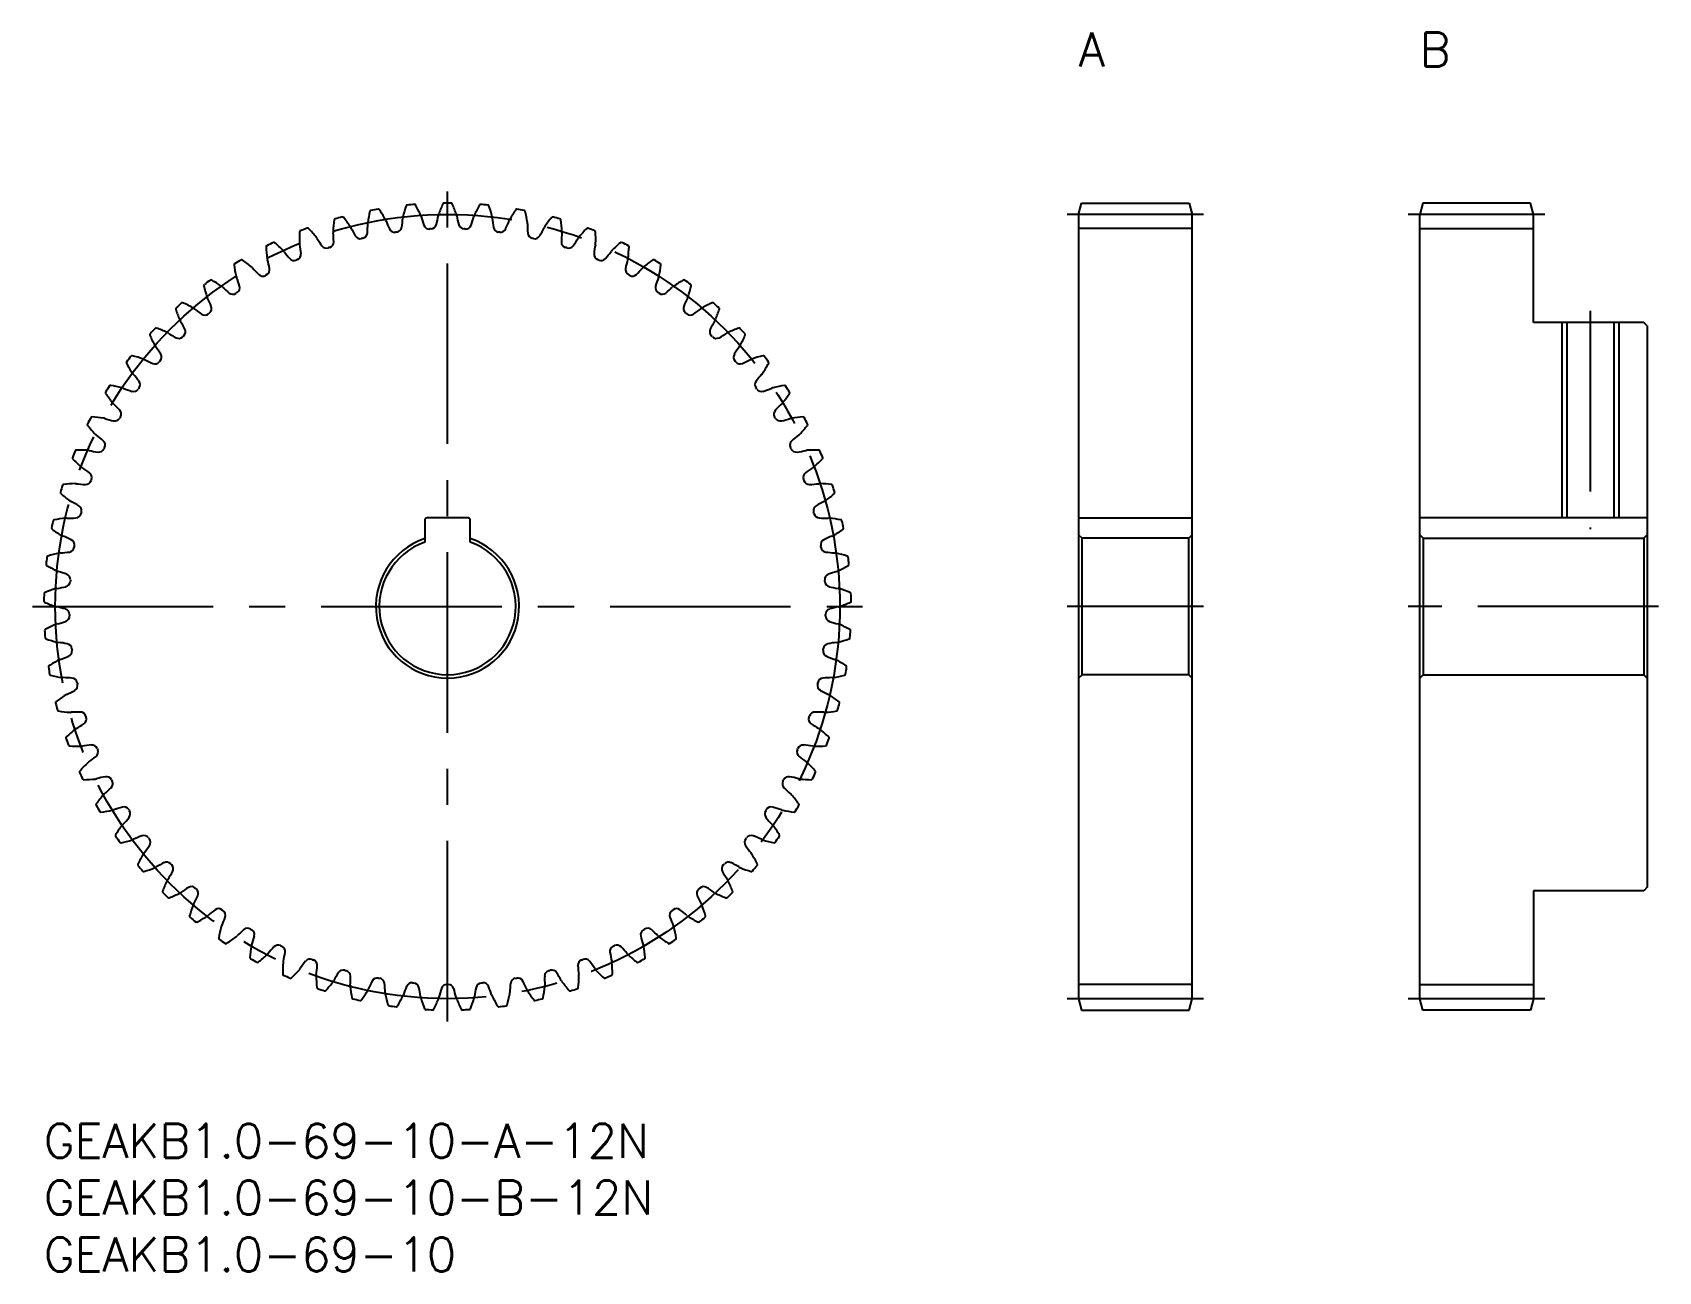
# Model space of a CAD drawing. Extents: x -1 to 142, y -13 to 96.
import ezdxf

# ---------------------------------------------------------------- set-up
doc = ezdxf.new("R2010")
doc.units = 0
doc.header["$LTSCALE"] = 0.5
doc.linetypes.add('CENTER', pattern=[50.8, 31.75, -6.35, 6.35, -6.35])
for name, color, linetype in [('MSM_CENTER', 1, 'CENTER'), ('MSM_CONTINUOUS', 7, 'CONTINUOUS'), ('MSM_NARROW', 5, 'CONTINUOUS'), ('MSM_PART_NUMBER', 7, 'CONTINUOUS')]:
    doc.layers.add(name, color=color, linetype=linetype)
doc.styles.get("Standard").update_dxf_attribs({"font": 'txt.shx', "height": 1, "bigfont": 'bigfont.shx'})

# ---------------------------------------------------------------- blocks, each defined once
blk = doc.blocks.new('*U2')
at = {"layer": 'MSM_PART_NUMBER'}
blk.add_text('GEAKB1.0-69-10-A-12N', height=3, dxfattribs=at).set_placement((0, -3))
blk = doc.blocks.new('*U3')
at = {"layer": 'MSM_PART_NUMBER'}
blk.add_text('GEAKB1.0-69-10-B-12N', height=3, dxfattribs=at).set_placement((0, -8))
blk = doc.blocks.new('*U4')
at = {"layer": 'MSM_PART_NUMBER'}
blk.add_text('GEAKB1.0-69-10', height=3, dxfattribs=at).set_placement((0, -13))
blk = doc.blocks.new('*U5')
at = {"layer": 'MSM_PART_NUMBER'}
blk.add_text('A', height=3, dxfattribs=at).set_placement((91, 93))
blk = doc.blocks.new('*U6')
at = {"layer": 'MSM_PART_NUMBER'}
blk.add_text('B', height=3, dxfattribs=at).set_placement((121, 93))

msp = doc.modelspace()

# ---------------------------------------------------------------- linework, layer by layer
at = {"layer": 'MSM_CENTER'}
for p, q in [((35.5, 9), (35.5, 82)), ((102, 80), (90, 80)), ((132, 80), (120, 80)), ((136, 71.5), (136, 52.3)), ((-1, 45.5), (72, 45.5)), ((102, 45.5), (90, 45.5)), ((142, 45.5), (120, 45.5)), ((102, 11), (90, 11)), ((132, 11), (120, 11))]:
    msp.add_line(p, q, dxfattribs=at)
msp.add_circle((35.5, 45.5), 34.5, dxfattribs=at)
at = {"layer": 'MSM_CONTINUOUS'}
for p, q in [((91, 80), (91.27, 81)), ((91.27, 81), (100.73, 81)), ((100.73, 81), (101, 80)), ((121.27, 81), (121, 80)), ((130.73, 81), (121.27, 81)), ((131, 80), (130.73, 81)), ((91, 80), (91, 11)), ((101, 78.75), (91, 78.75)), ((101, 11), (101, 80)), ((121, 11), (121, 80)), ((121, 78.75), (131, 78.75)), ((131, 70.5), (131, 80)), ((140.7, 70.5), (131, 70.5)), ((133.93, 70.5), (133.93, 53.3)), ((138.07, 70.5), (138.07, 53.3)), ((141, 70.2), (140.7, 70.5)), ((141, 70.2), (141, 20.8)), ((33.5, 53.1), (33.5, 51.16)), ((37.3, 53.3), (33.7, 53.3)), ((37.5, 51.16), (37.5, 53.1)), ((91, 53.3), (101, 53.3)), ((141, 53.3), (121, 53.3)), ((91, 51.8), (91.3, 51.5)), ((91.3, 39.5), (91.3, 51.5)), ((100.7, 51.5), (91.3, 51.5)), ((100.7, 51.5), (101, 51.8)), ((100.7, 39.5), (100.7, 51.5)), ((121.3, 51.5), (121, 51.8)), ((121.3, 51.5), (121.3, 39.5)), ((121.3, 51.5), (140.7, 51.5)), ((141, 51.8), (140.7, 51.5)), ((140.7, 51.5), (140.7, 39.5)), ((91, 39.2), (91.3, 39.5)), ((100.7, 39.5), (91.3, 39.5)), ((100.7, 39.5), (101, 39.2)), ((121.3, 39.5), (121, 39.2)), ((121.3, 39.5), (140.7, 39.5)), ((141, 39.2), (140.7, 39.5)), ((131, 20.5), (131, 11)), ((140.7, 20.5), (131, 20.5)), ((141, 20.8), (140.7, 20.5)), ((101, 12.25), (91, 12.25)), ((121, 12.25), (131, 12.25)), ((91, 11), (91.27, 10)), ((100.73, 10), (101, 11)), ((121.27, 10), (121, 11)), ((131, 11), (130.73, 10)), ((91.27, 10), (100.73, 10)), ((130.73, 10), (121.27, 10))]:
    msp.add_line(p, q, dxfattribs=at)
for centre, radius, start, end in [((39.86, 77.63), 11.5, 166.6719, 171.7391), ((28.77, 80.25), 0.1, 100.9619, 166.6719), ((35.5, 45.5), 35.5, 99.9077, 100.9619), ((29.41, 80.37), 0.1, 34.1977, 99.9077), ((19.98, 73.96), 11.5, 29.1304, 34.1977), ((42.76, 77.1), 11.5, 161.4545, 166.5217), ((31.96, 80.72), 0.1, 95.7445, 161.4545), ((35.5, 45.5), 35.5, 94.6903, 95.7445), ((32.61, 80.78), 0.1, 28.9803, 94.6903), ((22.63, 75.26), 11.5, 23.913, 28.9803), ((45.61, 76.3), 11.5, 156.2371, 161.3043), ((35.17, 80.9), 0.1, 90.5271, 156.2371), ((35.5, 45.5), 35.5, 89.4729, 90.5271), ((35.83, 80.9), 0.1, 23.7629, 89.4729), ((25.39, 76.3), 11.5, 18.6957, 23.7629), ((48.37, 75.26), 11.5, 151.0197, 156.087), ((38.39, 80.78), 0.1, 85.3093, 151.0197), ((35.5, 45.5), 35.5, 84.2555, 85.3097), ((39.04, 80.72), 0.1, 18.5455, 84.2556), ((28.24, 77.1), 11.5, 13.4783, 18.5455), ((51.02, 73.96), 11.5, 145.8023, 150.8696), ((41.59, 80.37), 0.1, 80.0919, 145.8023), ((35.5, 45.5), 35.5, 79.0381, 80.0923), ((42.23, 80.25), 0.1, 13.3281, 79.0382), ((31.14, 77.63), 11.5, 8.2609, 13.3281), ((35.5, 45.5), 35.5, 110.3425, 111.3966), ((23.19, 78.69), 0.1, 44.6325, 110.3425), ((15.08, 70.68), 11.5, 39.5652, 44.6325), ((36.92, 77.89), 11.5, 171.8893, 176.9565), ((25.64, 79.5), 0.1, 106.1793, 171.8892), ((35.5, 45.5), 35.5, 105.1251, 106.1793), ((26.26, 79.67), 0.1, 39.4152, 105.1251), ((17.46, 72.44), 11.5, 34.3478, 39.4151), ((26.27, 78.46), 0.829, 25.9278, 34.3478), ((36.56, 83.46), 10.62, 205.9351, 210.255), ((17.86, 79.13), 10.62, 355.832, 0.1519), ((29.3, 79.16), 0.829, 171.7391, 180.1591), ((29.3, 79.16), 0.829, 20.7104, 29.1304), ((40.01, 83.21), 10.62, 200.7177, 205.0376), ((30.84, 78.93), 0.5, 205.0376, 277.935), ((30.97, 78.94), 0.5, 277.7172, 350.6146), ((20.99, 80.59), 10.62, 350.6146, 354.9345), ((32.39, 79.58), 0.829, 166.5217, 174.9417), ((32.39, 79.58), 0.829, 15.493, 23.913), ((43.42, 82.64), 10.62, 195.5003, 199.8202), ((33.9, 79.21), 0.5, 199.8202, 272.7176), ((35.5, 45.5), 33.25, 92.4998, 92.7176), ((34.03, 79.22), 0.5, 272.4998, 345.3972), ((24.24, 81.77), 10.62, 345.3972, 349.7171), ((35.5, 79.73), 0.829, 161.3043, 169.7243), ((35.5, 79.73), 0.829, 10.2757, 18.6957), ((46.76, 81.77), 10.62, 190.2829, 194.6028), ((36.97, 79.22), 0.5, 194.6028, 267.5002), ((35.5, 45.5), 33.25, 87.2824, 87.5002), ((37.1, 79.21), 0.5, 267.2824, 340.1798), ((27.58, 82.64), 10.62, 340.1798, 344.4997), ((38.61, 79.58), 0.829, 156.087, 164.507), ((38.61, 79.58), 0.829, 5.0583, 13.4782), ((50.01, 80.59), 10.62, 185.0655, 189.3854), ((40.03, 78.94), 0.5, 189.3854, 262.2828), ((40.16, 78.93), 0.5, 262.065, 334.9624), ((30.99, 83.21), 10.62, 334.9624, 339.2823), ((41.7, 79.16), 0.829, 150.8696, 159.2896), ((41.7, 79.16), 0.829, 359.8409, 8.2609), ((53.14, 79.13), 10.62, 179.8481, 184.168), ((34.44, 83.46), 10.62, 329.745, 334.0649), ((44.73, 78.46), 0.829, 145.6522, 154.0722), ((53.54, 72.44), 11.5, 140.5849, 145.6522), ((44.74, 79.67), 0.1, 74.8745, 140.5849), ((35.5, 45.5), 35.5, 73.8207, 74.8749), ((45.36, 79.5), 0.1, 8.1107, 73.8208), ((34.08, 77.89), 11.5, 3.0435, 8.1107), ((55.92, 70.68), 11.5, 135.3675, 140.4348), ((47.81, 78.69), 0.1, 69.6575, 135.3676), ((35.5, 45.5), 35.5, 68.6034, 69.6575), ((19.64, 77.15), 0.1, 116.6144, 182.324), ((35.5, 45.5), 35.5, 115.5599, 116.614), ((20.23, 77.44), 0.1, 49.8499, 115.5599), ((12.88, 68.72), 11.5, 44.7826, 49.8499), ((33.97, 77.88), 11.5, 177.1066, 182.1739), ((23.31, 77.48), 0.829, 182.1739, 190.5939), ((22.59, 78.46), 0.1, 111.397, 177.1066), ((12.06, 75.38), 10.62, 6.2668, 10.5867), ((23.31, 77.48), 0.829, 31.1452, 39.5652), ((33.1, 83.4), 10.62, 211.1525, 215.4724), ((24.86, 77.53), 0.5, 215.4723, 288.3698), ((24.99, 77.57), 0.5, 288.152, 1.0494), ((26.27, 78.46), 0.829, 176.9565, 185.3765), ((14.87, 77.39), 10.62, 1.0494, 5.3693), ((27.82, 78.36), 0.5, 210.255, 283.1524), ((35.5, 45.5), 33.25, 102.9346, 103.1524), ((27.95, 78.39), 0.5, 282.9346, 355.832), ((35.5, 45.5), 33.25, 97.7172, 97.935), ((35.5, 45.5), 33.25, 82.065, 82.2828), ((43.05, 78.39), 0.5, 184.168, 257.0654), ((35.5, 45.5), 33.25, 76.8476, 77.0654), ((43.18, 78.36), 0.5, 256.8476, 329.745), ((56.13, 77.39), 10.62, 174.6307, 178.9506), ((46.01, 77.57), 0.5, 178.9506, 251.848), ((44.73, 78.46), 0.829, 354.6235, 3.0435), ((46.14, 77.53), 0.5, 251.6302, 324.5276), ((37.9, 83.4), 10.62, 324.5276, 328.8475), ((47.69, 77.48), 0.829, 140.4348, 148.8548), ((58.94, 75.38), 10.62, 169.4133, 173.7332), ((48.41, 78.46), 0.1, 2.8934, 68.6034), ((37.03, 77.88), 11.5, 357.8261, 2.8934), ((47.69, 77.48), 0.829, 349.4061, 357.8261), ((58.12, 68.72), 11.5, 130.1501, 135.2174), ((50.77, 77.44), 0.1, 64.4397, 130.1502), ((35.5, 45.5), 35.5, 63.386, 64.4401), ((51.36, 77.15), 0.1, 357.676, 63.386), ((35.5, 45.5), 35.5, 120.7773, 121.8314), ((17.39, 75.91), 0.1, 55.0673, 120.7773), ((10.86, 66.57), 11.5, 50, 55.0673), ((31.03, 77.61), 11.5, 182.324, 187.3913), ((20.45, 76.24), 0.829, 187.3913, 195.8113), ((9.44, 73.12), 10.62, 11.4842, 15.8041), ((20.45, 76.24), 0.829, 36.3626, 44.7826), ((29.67, 83.03), 10.62, 216.3699, 220.6898), ((22, 76.43), 0.5, 220.6897, 293.5872), ((35.5, 45.5), 33.25, 113.3694, 113.5872), ((22.11, 76.48), 0.5, 293.3694, 6.2668), ((35.5, 45.5), 33.25, 108.152, 108.3698), ((35.5, 45.5), 33.25, 71.6302, 71.848), ((48.89, 76.48), 0.5, 173.7333, 246.6306), ((35.5, 45.5), 33.25, 66.4128, 66.6306), ((49, 76.43), 0.5, 246.4128, 319.3102), ((41.33, 83.03), 10.62, 319.3102, 323.6301), ((50.55, 76.24), 0.829, 135.2174, 143.6374), ((61.56, 73.12), 10.62, 164.1959, 168.5158), ((50.55, 76.24), 0.829, 344.1887, 352.6087), ((39.97, 77.61), 11.5, 352.6087, 357.676), ((60.14, 66.57), 11.5, 124.9327, 130), ((53.61, 75.91), 0.1, 59.2223, 124.9327), ((35.5, 45.5), 35.5, 58.1686, 59.2227), ((16.83, 75.58), 0.1, 121.8314, 187.5414), ((28.13, 77.07), 11.5, 187.5414, 192.6087), ((17.72, 74.74), 0.829, 192.6087, 201.0287), ((7.03, 70.64), 10.62, 16.7016, 21.0214), ((17.72, 74.74), 0.829, 41.58, 50), ((26.28, 82.34), 10.62, 221.5872, 225.9071), ((19.24, 75.07), 0.5, 225.9071, 298.8045), ((35.5, 45.5), 33.25, 118.5868, 118.8045), ((19.35, 75.14), 0.5, 298.5868, 11.4842), ((51.65, 75.14), 0.5, 168.5159, 241.4132), ((35.5, 45.5), 33.25, 61.1955, 61.4132), ((51.76, 75.07), 0.5, 241.1955, 314.0928), ((44.72, 82.34), 10.62, 314.0929, 318.4128), ((53.28, 74.74), 0.829, 130, 138.42), ((63.97, 70.64), 10.62, 158.9786, 163.2984), ((53.28, 74.74), 0.829, 338.9713, 347.3913), ((42.87, 77.07), 11.5, 347.3913, 352.4586), ((54.17, 75.58), 0.1, 352.4586, 58.1686), ((14.17, 73.75), 0.1, 127.0492, 192.7588), ((25.29, 76.27), 11.5, 192.7588, 197.8261), ((35.5, 45.5), 35.5, 125.9947, 127.0488), ((14.7, 74.14), 0.1, 60.2847, 125.9946), ((9.04, 64.24), 11.5, 55.2174, 60.2847), ((15.13, 73), 0.829, 46.7974, 55.2174), ((22.97, 81.35), 10.62, 226.8046, 231.1245), ((16.62, 73.47), 0.5, 231.1245, 304.0219), ((35.5, 45.5), 33.25, 123.8041, 124.0219), ((16.72, 73.54), 0.5, 303.8041, 16.7016), ((54.28, 73.54), 0.5, 163.2985, 236.1959), ((35.5, 45.5), 33.25, 55.9781, 56.1959), ((54.38, 73.47), 0.5, 235.9781, 308.8754), ((48.03, 81.35), 10.62, 308.8755, 313.1954), ((55.87, 73), 0.829, 124.7826, 133.2026), ((61.96, 64.24), 11.5, 119.7153, 124.7826), ((56.3, 74.14), 0.1, 54.005, 119.7153), ((35.5, 45.5), 35.5, 52.9512, 54.0053), ((45.71, 76.27), 11.5, 342.1739, 347.2412), ((56.83, 73.75), 0.1, 347.2412, 52.9511), ((11.69, 71.7), 0.1, 132.2666, 197.9762), ((22.53, 75.22), 11.5, 197.9762, 203.0435), ((35.5, 45.5), 35.5, 131.2121, 132.2662), ((12.18, 72.13), 0.1, 65.502, 131.2121), ((7.45, 61.76), 11.5, 60.4348, 65.502), ((12.71, 71.04), 0.829, 52.0148, 60.4348), ((19.76, 80.06), 10.62, 232.022, 236.3419), ((15.13, 73), 0.829, 197.8261, 206.2461), ((4.87, 67.94), 10.62, 21.9189, 26.2388), ((14.25, 71.72), 0.5, 309.0215, 21.9189), ((56.75, 71.72), 0.5, 158.0811, 230.9785), ((66.13, 67.94), 10.62, 153.7612, 158.0811), ((55.87, 73), 0.829, 333.7539, 342.1739), ((51.24, 80.06), 10.62, 303.6581, 307.978), ((58.29, 71.04), 0.829, 119.5652, 127.9852), ((63.55, 61.76), 11.5, 114.498, 119.5652), ((58.82, 72.13), 0.1, 48.7876, 114.4979), ((35.5, 45.5), 35.5, 47.7338, 48.7879), ((48.47, 75.22), 11.5, 336.9565, 342.0238), ((59.31, 71.7), 0.1, 342.0238, 47.7339), ((12.71, 71.04), 0.829, 203.0435, 211.4635), ((2.95, 65.07), 10.62, 27.1363, 31.4562), ((14.15, 71.64), 0.5, 236.3419, 309.2393), ((35.5, 45.5), 33.25, 129.0215, 129.2393), ((35.5, 45.5), 33.25, 50.7607, 50.9785), ((56.85, 71.64), 0.5, 230.7607, 303.6581), ((68.05, 65.07), 10.62, 148.5438, 152.8637), ((58.29, 71.04), 0.829, 328.5365, 336.9565), ((9.41, 69.42), 0.1, 137.484, 203.1936), ((19.89, 73.91), 11.5, 203.1936, 208.2609), ((35.5, 45.5), 35.5, 136.4294, 137.4836), ((9.85, 69.9), 0.1, 70.7194, 136.4295), ((6.09, 59.14), 11.5, 65.6522, 70.7194), ((10.49, 68.86), 0.829, 57.2322, 65.6522), ((16.68, 78.48), 10.62, 237.2394, 241.5593), ((11.86, 69.59), 0.5, 241.5593, 314.4567), ((35.5, 45.5), 33.25, 134.2389, 134.4567), ((11.95, 69.68), 0.5, 314.2389, 27.1364), ((59.05, 69.68), 0.5, 152.8637, 225.7611), ((35.5, 45.5), 33.25, 45.5433, 45.7611), ((59.14, 69.59), 0.5, 225.5433, 298.4407), ((54.32, 78.48), 10.62, 298.4407, 302.7606), ((60.51, 68.86), 0.829, 114.3478, 122.7678), ((64.91, 59.14), 11.5, 109.2806, 114.3478), ((61.15, 69.9), 0.1, 43.5702, 109.2805), ((35.5, 45.5), 35.5, 42.5164, 43.5706), ((51.11, 73.91), 11.5, 331.7391, 336.8064), ((61.59, 69.42), 0.1, 336.8064, 42.5163), ((35.5, 45.5), 35.5, 141.6468, 142.701), ((7.74, 67.47), 0.1, 75.9368, 141.6469), ((4.97, 56.41), 11.5, 70.8696, 75.9368), ((8.47, 66.49), 0.829, 62.4496, 70.8696), ((13.76, 76.64), 10.62, 242.4568, 246.7767), ((10.49, 68.86), 0.829, 208.2609, 216.6809), ((1.31, 62.03), 10.62, 32.3537, 36.6736), ((9.85, 67.44), 0.5, 319.4563, 32.3537), ((61.15, 67.44), 0.5, 147.6463, 220.5437), ((69.69, 62.03), 10.62, 143.3264, 147.6463), ((60.51, 68.86), 0.829, 323.3191, 331.7391), ((57.24, 76.64), 10.62, 293.2233, 297.5432), ((62.53, 66.49), 0.829, 109.1305, 117.5504), ((66.03, 56.41), 11.5, 104.0632, 109.1304), ((63.26, 67.47), 0.1, 38.3528, 104.0631), ((35.5, 45.5), 35.5, 37.299, 38.3532), ((7.34, 66.95), 0.1, 142.7014, 208.411), ((17.37, 72.38), 11.5, 208.411, 213.4783), ((8.47, 66.49), 0.829, 213.4783, 221.8983), ((-0.05, 58.85), 10.62, 37.5711, 41.891), ((9.77, 67.34), 0.5, 246.7767, 319.6741), ((35.5, 45.5), 33.25, 139.4563, 139.6741), ((35.5, 45.5), 33.25, 40.3259, 40.5437), ((61.23, 67.34), 0.5, 220.3259, 293.2233), ((71.05, 58.85), 10.62, 138.109, 142.4289), ((62.53, 66.49), 0.829, 318.1017, 326.5217), ((53.63, 72.38), 11.5, 326.5217, 331.589), ((63.66, 66.95), 0.1, 331.589, 37.2989), ((5.51, 64.3), 0.1, 147.9188, 213.6284), ((35.5, 45.5), 35.5, 146.8642, 147.9184), ((5.86, 64.85), 0.1, 81.1542, 146.8642), ((4.1, 53.59), 11.5, 76.087, 81.1542), ((6.67, 63.94), 0.829, 67.667, 76.087), ((11.02, 74.53), 10.62, 247.6742, 251.9941), ((7.89, 64.91), 0.5, 251.9941, 324.8915), ((35.5, 45.5), 33.25, 144.6737, 144.8915), ((7.96, 65.02), 0.5, 324.6737, 37.5711), ((63.04, 65.02), 0.5, 142.4289, 215.3263), ((35.5, 45.5), 33.25, 35.1085, 35.3263), ((63.11, 64.91), 0.5, 215.1085, 288.0059), ((59.98, 74.53), 10.62, 288.0059, 292.3258), ((64.33, 63.94), 0.829, 103.9131, 112.333), ((66.9, 53.59), 11.5, 98.8458, 103.913), ((65.14, 64.85), 0.1, 33.1354, 98.8457), ((35.5, 45.5), 35.5, 32.0816, 33.1358), ((65.49, 64.3), 0.1, 326.3716, 32.0816), ((15, 70.62), 11.5, 213.6284, 218.6957), ((6.67, 63.94), 0.829, 218.6957, 227.1157), ((-1.12, 55.56), 10.62, 42.7885, 47.1084), ((72.12, 55.56), 10.62, 132.8916, 137.2115), ((64.33, 63.94), 0.829, 312.8843, 321.3043), ((56, 70.62), 11.5, 321.3043, 326.3716), ((3.92, 61.5), 0.1, 153.1358, 218.8458), ((35.5, 45.5), 35.5, 152.0816, 153.1358), ((4.22, 62.07), 0.1, 86.3716, 152.0816), ((3.5, 50.7), 11.5, 81.3043, 86.3716), ((5.11, 61.25), 0.829, 72.8843, 81.3043), ((8.48, 72.18), 10.62, 252.8916, 257.2115), ((6.24, 62.32), 0.5, 257.2115, 330.1089), ((6.3, 62.43), 0.5, 329.8911, 42.7885), ((35.5, 45.5), 33.25, 149.8911, 150.1089), ((64.7, 62.43), 0.5, 137.2115, 210.1089), ((35.5, 45.5), 33.25, 29.8911, 30.1089), ((64.76, 62.32), 0.5, 209.8911, 282.7885), ((62.52, 72.18), 10.62, 282.7885, 287.1084), ((65.89, 61.25), 0.829, 98.6957, 107.1157), ((67.5, 50.7), 11.5, 93.6284, 98.6957), ((66.78, 62.07), 0.1, 27.9184, 93.6284), ((35.5, 45.5), 35.5, 26.8642, 27.9184), ((67.08, 61.5), 0.1, 321.1542, 26.8642), ((12.8, 68.65), 11.5, 218.8458, 223.913), ((5.11, 61.25), 0.829, 223.9131, 232.333), ((-1.88, 52.19), 10.62, 48.0059, 52.3258), ((4.89, 59.71), 0.5, 335.1085, 48.0059), ((66.11, 59.71), 0.5, 131.9941, 204.8915), ((72.88, 52.19), 10.62, 127.6742, 131.9941), ((65.89, 61.25), 0.829, 307.667, 316.0869), ((58.2, 68.65), 11.5, 316.087, 321.1542), ((35.5, 45.5), 35.5, 157.299, 158.3532), ((2.84, 59.16), 0.1, 91.589, 157.299), ((3.16, 47.77), 11.5, 86.5217, 91.589), ((3.81, 58.42), 0.829, 78.1017, 86.5217), ((6.16, 69.62), 10.62, 258.109, 262.4289), ((4.83, 59.59), 0.5, 262.4289, 335.3263), ((35.5, 45.5), 33.25, 155.1085, 155.3263), ((35.5, 45.5), 33.25, 24.6737, 24.8915), ((66.17, 59.59), 0.5, 204.6737, 277.5711), ((64.84, 69.62), 10.62, 277.5711, 281.891), ((67.19, 58.42), 0.829, 93.4783, 101.8983), ((67.84, 47.77), 11.5, 88.411, 93.4783), ((68.16, 59.16), 0.1, 22.7006, 88.411), ((35.5, 45.5), 35.5, 21.6468, 22.701), ((2.6, 58.56), 0.1, 158.3536, 224.0632), ((10.79, 66.49), 11.5, 224.0632, 229.1304), ((3.81, 58.42), 0.829, 229.1304, 237.5504), ((-2.34, 48.76), 10.62, 53.2233, 57.5432), ((3.72, 56.86), 0.5, 340.3259, 53.2233), ((67.28, 56.86), 0.5, 126.7767, 199.6741), ((73.34, 48.76), 10.62, 122.4568, 126.7767), ((67.19, 58.42), 0.829, 302.4496, 310.8696), ((60.21, 66.49), 11.5, 310.8696, 315.9368), ((68.4, 58.56), 0.1, 315.9368, 21.6468), ((35.5, 45.5), 35.5, 162.5164, 163.5706), ((1.74, 56.14), 0.1, 96.8064, 162.5164), ((3.09, 44.82), 11.5, 91.7391, 96.8064), ((2.76, 55.48), 0.829, 83.3191, 91.7391), ((4.09, 66.85), 10.62, 263.3264, 267.6463), ((3.68, 56.74), 0.5, 267.6463, 340.5437), ((35.5, 45.5), 33.25, 160.3259, 160.5437), ((35.5, 45.5), 33.25, 19.4563, 19.6741), ((67.32, 56.74), 0.5, 199.4563, 272.3537), ((66.91, 66.85), 10.62, 272.3537, 276.6736), ((68.24, 55.48), 0.829, 88.2609, 96.6809), ((67.91, 44.82), 11.5, 83.1936, 88.2609), ((69.26, 56.14), 0.1, 17.4832, 83.1936), ((35.5, 45.5), 35.5, 16.4294, 17.4836), ((1.55, 55.51), 0.1, 163.5706, 229.2806), ((8.98, 64.15), 11.5, 229.2806, 234.3478), ((2.76, 55.48), 0.829, 234.3478, 242.7678), ((-2.48, 45.31), 10.62, 58.4407, 62.7606), ((2.82, 53.93), 0.5, 345.5433, 58.4407), ((68.18, 53.93), 0.5, 121.5593, 194.4567), ((73.48, 45.31), 10.62, 117.2394, 121.5593), ((68.24, 55.48), 0.829, 297.2322, 305.6522), ((62.02, 64.15), 11.5, 305.6522, 310.7194), ((69.45, 55.51), 0.1, 310.7194, 16.4295), ((35.5, 45.5), 35.5, 167.7338, 168.7879), ((0.91, 53.02), 0.1, 102.0238, 167.7338), ((3.28, 41.87), 11.5, 96.9565, 102.0238), ((1.99, 52.46), 0.829, 88.5365, 96.9565), ((2.28, 63.9), 10.62, 268.5438, 272.8637), ((2.79, 53.8), 0.5, 272.8636, 345.7611), ((35.5, 45.5), 33.25, 165.5433, 165.7611), ((33.7, 53.1), 0.2, 90, 180), ((37.3, 53.1), 0.2, 0, 90), ((35.5, 45.5), 33.25, 14.2389, 14.4567), ((68.21, 53.8), 0.5, 194.2389, 267.1363), ((68.72, 63.9), 10.62, 267.1363, 271.4562), ((69.01, 52.46), 0.829, 83.0435, 91.4635), ((67.72, 41.87), 11.5, 77.9762, 83.0435), ((70.09, 53.02), 0.1, 12.2658, 77.9762), ((35.5, 45.5), 35.5, 11.2121, 12.2662), ((0.78, 52.38), 0.1, 168.7879, 234.498), ((7.4, 61.66), 11.5, 234.498, 239.5652), ((1.99, 52.46), 0.829, 239.5652, 247.9852), ((-2.3, 41.85), 10.62, 63.6581, 67.978), ((73.3, 41.85), 10.62, 112.022, 116.3419), ((69.01, 52.46), 0.829, 292.0148, 300.4348), ((63.6, 61.66), 11.5, 300.4348, 305.502), ((70.22, 52.38), 0.1, 305.502, 11.212), ((3.75, 38.96), 11.5, 102.1739, 107.2412), ((1.5, 49.39), 0.829, 93.7539, 102.1739), ((0.75, 60.81), 10.62, 273.7612, 278.0811), ((2.17, 50.79), 0.5, 278.081, 350.9785), ((2.19, 50.92), 0.5, 350.7607, 63.6581), ((35.5, 45.5), 33.25, 170.7607, 170.9785), ((35.5, 45.5), 6.3, 108.5094, 71.4906), ((35.5, 45.5), 6, 109.4712, 70.5288), ((68.81, 50.92), 0.5, 116.3419, 189.2393), ((35.5, 45.5), 33.25, 9.0215, 9.2393), ((68.83, 50.79), 0.5, 189.0215, 261.9189), ((70.25, 60.81), 10.62, 261.9189, 266.2388), ((69.5, 49.39), 0.829, 77.8261, 86.2461), ((67.25, 38.96), 11.5, 72.7588, 77.8261), ((35.5, 45.5), 35.5, 172.9512, 174.0053), ((0.29, 49.2), 0.1, 174.0053, 239.7153), ((6.04, 59.04), 11.5, 239.7153, 244.7826), ((0.37, 49.84), 0.1, 107.2412, 172.9512), ((1.5, 49.39), 0.829, 244.7826, 253.2026), ((69.5, 49.39), 0.829, 286.7974, 295.2174), ((64.96, 59.04), 11.5, 295.2174, 300.2847), ((70.63, 49.84), 0.1, 7.0488, 72.7588), ((35.5, 45.5), 35.5, 5.9947, 7.0488), ((70.71, 49.2), 0.1, 300.2847, 5.9947), ((-0.5, 57.58), 10.62, 278.9786, 283.2984), ((-1.81, 38.43), 10.62, 68.8755, 73.1954), ((1.82, 47.74), 0.5, 283.2984, 356.1959), ((1.83, 47.87), 0.5, 355.9781, 68.8754), ((35.5, 45.5), 33.25, 175.9781, 176.1959), ((69.17, 47.87), 0.5, 111.1245, 184.0219), ((35.5, 45.5), 33.25, 3.8041, 4.0219), ((69.18, 47.74), 0.5, 183.8041, 256.7015), ((72.81, 38.43), 10.62, 106.8046, 111.1245), ((71.5, 57.58), 10.62, 256.7016, 261.0214), ((35.5, 45.5), 35.5, 178.1686, 179.2227), ((0.1, 45.98), 0.1, 179.2227, 244.9327), ((0.12, 46.63), 0.1, 112.4586, 178.1685), ((4.93, 56.31), 11.5, 244.9327, 250), ((4.47, 36.1), 11.5, 107.3913, 112.4586), ((1.28, 46.28), 0.829, 98.9713, 107.3913), ((69.72, 46.28), 0.829, 72.6087, 81.0287), ((66.53, 36.1), 11.5, 67.5414, 72.6087), ((66.07, 56.31), 11.5, 290, 295.0673), ((70.88, 46.63), 0.1, 1.831, 67.5414), ((70.9, 45.98), 0.1, 295.0673, 0.7773), ((35.5, 45.5), 35.5, 0.7773, 1.8314), ((1.28, 46.28), 0.829, 250, 258.42), ((-1.02, 35.07), 10.62, 74.0929, 78.4128), ((1.76, 44.8), 0.5, 1.1955, 74.0929), ((1.76, 44.67), 0.5, 288.5158, 1.4132), ((35.5, 45.5), 33.25, 181.1955, 181.4132), ((69.24, 44.8), 0.5, 105.9071, 178.8045), ((35.5, 45.5), 33.25, 358.5868, 358.8045), ((69.24, 44.67), 0.5, 178.5868, 251.4841), ((72.02, 35.07), 10.62, 101.5872, 105.9071), ((69.72, 46.28), 0.829, 281.58, 290), ((0.16, 43.41), 0.1, 117.676, 183.3859), ((35.5, 45.5), 35.5, 183.386, 184.4401), ((5.46, 33.31), 11.5, 112.6087, 117.676), ((1.35, 43.16), 0.829, 104.1887, 112.6087), ((-1.45, 54.26), 10.62, 284.1959, 288.5158), ((72.45, 54.26), 10.62, 251.4842, 255.8041), ((69.65, 43.16), 0.829, 67.3913, 75.8113), ((65.54, 33.31), 11.5, 62.324, 67.3913), ((70.84, 43.41), 0.1, 356.6136, 62.324), ((35.5, 45.5), 35.5, 355.5599, 356.614), ((0.21, 42.76), 0.1, 184.4405, 250.1501), ((4.08, 53.48), 11.5, 250.1501, 255.2174), ((1.35, 43.16), 0.829, 255.2174, 263.6374), ((0.08, 31.79), 10.62, 79.3102, 83.6301), ((1.96, 41.73), 0.5, 6.4128, 79.3102), ((1.98, 41.6), 0.5, 293.7332, 6.6306), ((35.5, 45.5), 33.25, 186.4128, 186.6306), ((69.02, 41.6), 0.5, 173.3694, 246.2668), ((35.5, 45.5), 33.25, 353.3694, 353.5872), ((69.04, 41.73), 0.5, 100.6898, 173.5872), ((70.92, 31.79), 10.62, 96.3699, 100.6898), ((69.65, 43.16), 0.829, 276.3626, 284.7826), ((66.92, 53.48), 11.5, 284.7826, 289.8499), ((70.79, 42.76), 0.1, 289.8499, 355.5599), ((0.5, 40.2), 0.1, 122.8934, 188.6033), ((35.5, 45.5), 35.5, 188.6034, 189.6575), ((6.69, 30.63), 11.5, 117.8261, 122.8934), ((1.71, 40.07), 0.829, 109.4061, 117.8261), ((-2.1, 50.86), 10.62, 289.4133, 293.7332), ((73.1, 50.86), 10.62, 246.2668, 250.5867), ((69.29, 40.07), 0.829, 62.1739, 70.5939), ((64.31, 30.63), 11.5, 57.1066, 62.1739), ((35.5, 45.5), 35.5, 350.3425, 351.3966), ((70.5, 40.2), 0.1, 351.3963, 57.1066), ((0.6, 39.56), 0.1, 189.6579, 255.3675), ((3.48, 50.59), 11.5, 255.3675, 260.4348), ((1.71, 40.07), 0.829, 260.4348, 268.8548), ((1.48, 28.63), 10.62, 84.5276, 88.8475), ((2.44, 38.7), 0.5, 11.6302, 84.5276), ((2.47, 38.57), 0.5, 298.9506, 11.848), ((35.5, 45.5), 33.25, 191.6302, 191.848), ((68.53, 38.57), 0.5, 168.152, 241.0494), ((35.5, 45.5), 33.25, 348.152, 348.3698), ((68.56, 38.7), 0.5, 95.4723, 168.3698), ((69.52, 28.63), 10.62, 91.1525, 95.4724), ((69.29, 40.07), 0.829, 271.1452, 279.5652), ((67.52, 50.59), 11.5, 279.5652, 284.6325), ((70.4, 39.56), 0.1, 284.6325, 350.3425), ((8.16, 28.07), 11.5, 123.0435, 128.1107), ((2.34, 37.02), 0.829, 114.6235, 123.0435), ((-2.43, 47.42), 10.62, 294.6307, 298.9506), ((73.43, 47.42), 10.62, 241.0494, 245.3693), ((68.66, 37.02), 0.829, 56.9565, 65.3765), ((62.84, 28.07), 11.5, 51.8893, 56.9565), ((1.12, 37.04), 0.1, 128.1107, 193.8207), ((35.5, 45.5), 35.5, 193.8207, 194.8749), ((1.29, 36.41), 0.1, 194.8753, 260.5849), ((3.15, 47.66), 11.5, 260.5849, 265.6522), ((2.34, 37.02), 0.829, 265.6522, 274.0722), ((3.15, 25.6), 10.62, 89.745, 94.0649), ((3.2, 35.72), 0.5, 16.8476, 89.745), ((35.5, 45.5), 33.25, 196.8476, 197.0654), ((35.5, 45.5), 33.25, 342.9346, 343.1524), ((67.8, 35.72), 0.5, 90.2549, 163.1524), ((67.85, 25.6), 10.62, 85.9351, 90.255), ((68.66, 37.02), 0.829, 265.9278, 274.3478), ((67.85, 47.66), 11.5, 274.3478, 279.4151), ((69.71, 36.41), 0.1, 279.4151, 345.1252), ((35.5, 45.5), 35.5, 345.1251, 346.1792), ((69.88, 37.04), 0.1, 346.1789, 51.8892), ((9.86, 25.66), 11.5, 128.2609, 133.3281), ((3.25, 34.04), 0.829, 119.8409, 128.2609), ((-2.45, 43.97), 10.62, 299.8481, 304.168), ((3.24, 35.6), 0.5, 304.168, 17.0654), ((67.76, 35.6), 0.5, 162.9346, 235.832), ((73.45, 43.97), 10.62, 235.832, 240.1519), ((67.75, 34.04), 0.829, 51.7391, 60.1591), ((61.14, 25.66), 11.5, 46.6719, 51.7391), ((2.04, 33.95), 0.1, 133.3281, 199.0381), ((35.5, 45.5), 35.5, 199.0381, 200.0923), ((2.25, 33.34), 0.1, 200.0927, 265.8023), ((3.09, 44.71), 11.5, 265.8023, 270.8696), ((3.25, 34.04), 0.829, 270.8696, 279.2896), ((5.1, 22.74), 10.62, 94.9624, 99.2823), ((4.22, 32.82), 0.5, 22.065, 94.9624), ((4.27, 32.7), 0.5, 309.3854, 22.2828), ((35.5, 45.5), 33.25, 202.065, 202.2828), ((66.73, 32.7), 0.5, 157.7172, 230.6146), ((35.5, 45.5), 33.25, 337.7172, 337.935), ((66.78, 32.82), 0.5, 85.0376, 157.935), ((65.9, 22.74), 10.62, 80.7177, 85.0376), ((67.75, 34.04), 0.829, 260.7104, 269.1304), ((67.91, 44.71), 11.5, 269.1304, 274.1977), ((68.75, 33.34), 0.1, 274.1977, 339.9078), ((35.5, 45.5), 35.5, 339.9077, 340.9619), ((68.96, 33.95), 0.1, 340.9615, 46.6718), ((11.77, 23.41), 11.5, 133.4783, 138.5455), ((4.43, 31.15), 0.829, 125.0583, 133.4783), ((-2.15, 40.52), 10.62, 305.0655, 309.3854), ((73.15, 40.52), 10.62, 230.6146, 234.9345), ((66.57, 31.15), 0.829, 46.5218, 54.9417), ((59.23, 23.41), 11.5, 41.4545, 46.5217), ((3.23, 30.96), 0.1, 138.5455, 204.2555), ((35.5, 45.5), 35.5, 204.2555, 205.3097), ((3.5, 30.37), 0.1, 205.3101, 271.0197), ((3.3, 41.76), 11.5, 271.0197, 276.087), ((4.43, 31.15), 0.829, 276.087, 284.507), ((7.29, 20.07), 10.62, 100.1798, 104.4997), ((5.5, 30.03), 0.5, 27.2824, 100.1798), ((5.56, 29.92), 0.5, 314.6028, 27.5002), ((35.5, 45.5), 33.25, 207.2824, 207.5002), ((65.44, 29.92), 0.5, 152.4998, 225.3972), ((35.5, 45.5), 33.25, 332.4998, 332.7176), ((65.5, 30.03), 0.5, 79.8202, 152.7176), ((63.71, 20.07), 10.62, 75.5003, 79.8202), ((66.57, 31.15), 0.829, 255.493, 263.913), ((67.7, 41.76), 11.5, 263.913, 268.9803), ((67.5, 30.37), 0.1, 268.9803, 334.6904), ((35.5, 45.5), 35.5, 334.6903, 335.7445), ((67.77, 30.96), 0.1, 335.7445, 41.4545), ((13.88, 21.34), 11.5, 138.6957, 143.7629), ((5.86, 28.39), 0.829, 130.2757, 138.6956), ((-1.54, 37.12), 10.62, 310.2829, 314.6028), ((72.54, 37.12), 10.62, 225.3972, 229.7171), ((65.14, 28.39), 0.829, 41.3044, 49.7243), ((57.12, 21.34), 11.5, 36.2371, 41.3043), ((4.68, 28.08), 0.1, 143.7629, 209.4729), ((35.5, 45.5), 35.5, 209.4729, 210.5271), ((5.01, 27.52), 0.1, 210.5275, 276.2371), ((3.77, 38.85), 11.5, 276.2371, 281.3043), ((5.86, 28.39), 0.829, 281.3044, 289.7243), ((9.72, 17.61), 10.62, 105.3972, 109.7171), ((7.04, 27.37), 0.5, 32.4998, 105.3972), ((35.5, 45.5), 33.25, 212.4998, 212.7176), ((7.1, 27.26), 0.5, 319.8202, 32.7176), ((63.9, 27.26), 0.5, 147.2824, 220.1798), ((35.5, 45.5), 33.25, 327.2824, 327.5002), ((63.96, 27.37), 0.5, 74.6028, 147.5002), ((61.28, 17.61), 10.62, 70.2829, 74.6028), ((65.14, 28.39), 0.829, 250.2757, 258.6956), ((67.23, 38.85), 11.5, 258.6957, 263.7629), ((65.99, 27.52), 0.1, 263.7629, 329.473), ((35.5, 45.5), 35.5, 329.4729, 330.5271), ((66.32, 28.08), 0.1, 330.5271, 36.2371), ((16.16, 19.48), 11.5, 143.913, 148.9803), ((7.54, 25.76), 0.829, 135.493, 143.913), ((-0.62, 33.78), 10.62, 315.5003, 319.8202), ((71.62, 33.78), 10.62, 220.1798, 224.4997), ((63.46, 25.76), 0.829, 36.087, 44.507), ((54.84, 19.48), 11.5, 31.0197, 36.087), ((6.39, 25.35), 0.1, 148.9802, 214.6903), ((35.5, 45.5), 35.5, 214.6903, 215.7445), ((6.77, 24.82), 0.1, 215.7449, 281.4545), ((4.5, 35.99), 11.5, 281.4545, 286.5217), ((7.54, 25.76), 0.829, 286.5218, 294.9417), ((12.36, 15.39), 10.62, 110.6146, 114.9345), ((8.8, 24.85), 0.5, 37.7172, 110.6146), ((0.59, 30.55), 10.62, 320.7177, 325.0376), ((35.5, 45.5), 33.25, 217.7172, 217.935), ((8.88, 24.75), 0.5, 325.0376, 37.935), ((62.12, 24.75), 0.5, 142.065, 214.9624), ((70.41, 30.55), 10.62, 214.9624, 219.2823), ((35.5, 45.5), 33.25, 322.065, 322.2828), ((62.2, 24.85), 0.5, 69.3854, 142.2828), ((58.64, 15.39), 10.62, 65.0655, 69.3854), ((63.46, 25.76), 0.829, 245.0583, 253.4783), ((66.5, 35.99), 11.5, 253.4783, 258.5455), ((64.23, 24.82), 0.1, 258.5455, 324.2555), ((35.5, 45.5), 35.5, 324.2555, 325.3097), ((64.61, 25.35), 0.1, 325.3097, 31.0197), ((18.61, 17.83), 11.5, 149.1304, 154.1977), ((9.45, 23.3), 0.829, 140.7104, 149.1304), ((15.2, 13.41), 10.62, 115.832, 120.1519), ((10.79, 22.51), 0.5, 42.9346, 115.832), ((60.21, 22.51), 0.5, 64.168, 137.0654), ((55.8, 13.41), 10.62, 59.8481, 64.168), ((61.55, 23.3), 0.829, 30.8696, 39.2896), ((52.39, 17.83), 11.5, 25.8023, 30.8696), ((8.35, 22.79), 0.1, 154.1977, 219.9077), ((35.5, 45.5), 35.5, 219.9077, 220.9619), ((8.77, 22.29), 0.1, 220.9622, 286.6718), ((5.5, 33.21), 11.5, 286.6719, 291.7391), ((9.45, 23.3), 0.829, 291.7391, 300.1591), ((11.58, 21.03), 0.829, 145.9278, 154.3478), ((2.1, 27.44), 10.62, 325.9351, 330.255), ((35.5, 45.5), 33.25, 222.9346, 223.1524), ((10.88, 22.42), 0.5, 330.2549, 43.1524), ((60.12, 22.42), 0.5, 136.8476, 209.745), ((68.9, 27.44), 10.62, 209.745, 214.0649), ((35.5, 45.5), 33.25, 316.8476, 317.0654), ((59.42, 21.03), 0.829, 25.6522, 34.0722), ((61.55, 23.3), 0.829, 239.8409, 248.2609), ((65.5, 33.21), 11.5, 248.2609, 253.3281), ((62.23, 22.29), 0.1, 253.3281, 319.0381), ((35.5, 45.5), 35.5, 319.0381, 320.0923), ((62.65, 22.79), 0.1, 320.0927, 25.8023), ((10.52, 20.41), 0.1, 159.4151, 225.1251), ((21.2, 16.41), 11.5, 154.3478, 159.4151), ((35.5, 45.5), 35.5, 225.1251, 226.1793), ((6.74, 30.54), 11.5, 291.8893, 296.9565), ((11.58, 21.03), 0.829, 296.9565, 305.3765), ((18.2, 11.69), 10.62, 121.0494, 125.3693), ((12.98, 20.36), 0.5, 48.152, 121.0494), ((3.88, 24.47), 10.62, 331.1525, 335.4724), ((35.5, 45.5), 33.25, 228.152, 228.3698), ((13.08, 20.27), 0.5, 335.4724, 48.3698), ((57.92, 20.27), 0.5, 131.6302, 204.5276), ((67.12, 24.47), 10.62, 204.5276, 208.8475), ((35.5, 45.5), 33.25, 311.6302, 311.848), ((58.02, 20.36), 0.5, 58.9506, 131.848), ((52.8, 11.69), 10.62, 54.6307, 58.9506), ((59.42, 21.03), 0.829, 234.6235, 243.0435), ((64.26, 30.54), 11.5, 243.0435, 248.1107), ((35.5, 45.5), 35.5, 313.8207, 314.8749), ((49.8, 16.41), 11.5, 20.5849, 25.6522), ((60.48, 20.41), 0.1, 314.8753, 20.5849), ((10.99, 19.96), 0.1, 226.1796, 291.8892), ((23.9, 15.23), 11.5, 159.5652, 164.6325), ((13.9, 18.95), 0.829, 151.1452, 159.5652), ((21.35, 10.26), 10.62, 126.2668, 130.5867), ((15.36, 18.42), 0.5, 53.3694, 126.2668), ((35.5, 45.5), 33.25, 233.3694, 233.5872), ((15.47, 18.34), 0.5, 340.6898, 53.5872), ((55.53, 18.34), 0.5, 126.4128, 199.3102), ((35.5, 45.5), 33.25, 306.4128, 306.6306), ((55.64, 18.42), 0.5, 53.7332, 126.6306), ((49.65, 10.26), 10.62, 49.4133, 53.7332), ((57.1, 18.95), 0.829, 20.4348, 28.8548), ((47.1, 15.23), 11.5, 15.3675, 20.4348), ((60.01, 19.96), 0.1, 248.1107, 313.8207), ((12.91, 18.25), 0.1, 164.6325, 230.3424), ((35.5, 45.5), 35.5, 230.3425, 231.3966), ((13.41, 17.84), 0.1, 231.397, 297.1066), ((8.22, 27.98), 11.5, 297.1066, 302.1739), ((13.9, 18.95), 0.829, 302.1739, 310.5939), ((26.7, 14.3), 11.5, 164.7826, 169.8499), ((16.4, 17.1), 0.829, 156.3626, 164.7826), ((5.92, 21.68), 10.62, 336.3699, 340.6898), ((17.91, 16.7), 0.5, 58.5868, 131.4842), ((53.09, 16.7), 0.5, 48.5158, 121.4132), ((65.08, 21.68), 10.62, 199.3102, 203.6301), ((54.6, 17.1), 0.829, 15.2174, 23.6374), ((44.3, 14.3), 11.5, 10.1501, 15.2174), ((57.1, 18.95), 0.829, 229.4061, 237.8261), ((62.78, 27.98), 11.5, 237.8261, 242.8934), ((57.59, 17.84), 0.1, 242.8934, 308.6034), ((35.5, 45.5), 35.5, 308.6034, 309.6575), ((58.09, 18.25), 0.1, 309.6579, 15.3675), ((15.48, 16.3), 0.1, 169.8499, 235.5598), ((35.5, 45.5), 35.5, 235.5599, 236.614), ((16.02, 15.94), 0.1, 236.6144, 302.324), ((9.92, 25.58), 11.5, 302.324, 307.3913), ((16.4, 17.1), 0.829, 307.3913, 315.8113), ((24.61, 9.12), 10.62, 131.4842, 135.8041), ((35.5, 45.5), 33.25, 238.5868, 238.8045), ((19.07, 15.48), 0.829, 161.58, 170), ((18.02, 16.63), 0.5, 345.9072, 58.8045), ((8.21, 19.09), 10.62, 341.5872, 345.9071), ((52.98, 16.63), 0.5, 121.1955, 194.0928), ((62.79, 19.09), 10.62, 194.0929, 198.4128), ((35.5, 45.5), 33.25, 301.1955, 301.4132), ((51.93, 15.48), 0.829, 10, 18.42), ((46.39, 9.12), 10.62, 44.1959, 48.5158), ((54.6, 17.1), 0.829, 224.1887, 232.6087), ((61.08, 25.58), 11.5, 232.6087, 237.676), ((54.98, 15.94), 0.1, 237.676, 303.386), ((35.5, 45.5), 35.5, 303.386, 304.4401), ((55.52, 16.3), 0.1, 304.4405, 10.1501), ((29.58, 13.63), 11.5, 170, 175.0673), ((18.22, 14.61), 0.1, 175.0673, 240.7772), ((35.5, 45.5), 35.5, 240.7773, 241.8314), ((11.84, 23.33), 11.5, 307.5414, 312.6087), ((19.07, 15.48), 0.829, 312.6087, 321.0287), ((27.96, 8.28), 10.62, 136.7016, 141.0214), ((20.6, 15.22), 0.5, 63.8041, 136.7016), ((35.5, 45.5), 33.25, 243.8041, 244.0219), ((20.72, 15.16), 0.5, 351.1246, 64.0219), ((10.72, 16.72), 10.62, 346.8046, 351.1245), ((23.42, 13.99), 0.5, 69.0215, 141.9189), ((35.5, 45.5), 33.25, 249.0215, 249.2393), ((23.54, 13.94), 0.5, 356.3419, 69.2393), ((47.46, 13.94), 0.5, 110.7607, 183.6581), ((35.5, 45.5), 33.25, 290.7607, 290.9785), ((47.58, 13.99), 0.5, 38.081, 110.9785), ((50.28, 15.16), 0.5, 115.9781, 188.8754), ((60.28, 16.72), 10.62, 188.8755, 193.1954), ((35.5, 45.5), 33.25, 295.9781, 296.1959), ((50.4, 15.22), 0.5, 43.2984, 116.1959), ((43.04, 8.28), 10.62, 38.9786, 43.2984), ((51.93, 15.48), 0.829, 218.9713, 227.3913), ((59.16, 23.33), 11.5, 227.3913, 232.4586), ((35.5, 45.5), 35.5, 298.1686, 299.2227), ((41.42, 13.63), 11.5, 4.9327, 10), ((52.78, 14.61), 0.1, 299.2231, 4.9327), ((18.79, 14.29), 0.1, 241.8318, 307.5414), ((32.5, 13.22), 11.5, 175.2174, 180.2847), ((21.1, 13.16), 0.1, 180.2847, 245.9946), ((21.86, 14.11), 0.829, 166.7974, 175.2174), ((35.5, 45.5), 35.5, 245.9947, 247.0488), ((13.96, 21.27), 11.5, 312.7588, 317.8261), ((21.86, 14.11), 0.829, 317.8261, 326.2461), ((31.38, 7.75), 10.62, 141.9189, 146.2388), ((13.44, 14.59), 10.62, 352.022, 356.3419), ((24.78, 13), 0.829, 172.0148, 180.4348), ((35.45, 13.08), 11.5, 180.4348, 185.502), ((34.83, 7.53), 10.62, 147.1363, 151.4562), ((26.33, 13.02), 0.5, 74.2389, 147.1363), ((35.5, 45.5), 33.25, 254.2389, 254.4567), ((26.46, 12.98), 0.5, 1.5593, 74.4567), ((16.34, 12.71), 10.62, 357.2394, 1.5593), ((44.54, 12.98), 0.5, 105.5433, 178.4407), ((54.66, 12.71), 10.62, 178.4407, 182.7606), ((35.5, 45.5), 33.25, 285.5433, 285.7611), ((44.67, 13.02), 0.5, 32.8636, 105.7611), ((36.17, 7.53), 10.62, 28.5438, 32.8637), ((57.56, 14.59), 10.62, 183.6581, 187.978), ((35.55, 13.08), 11.5, 354.498, 359.5652), ((46.22, 13), 0.829, 359.5652, 7.9852), ((39.62, 7.75), 10.62, 33.7612, 38.0811), ((49.14, 14.11), 0.829, 213.7539, 222.1739), ((57.04, 21.27), 11.5, 222.1739, 227.2412), ((35.5, 45.5), 35.5, 292.9512, 294.0053), ((49.14, 14.11), 0.829, 4.7826, 13.2026), ((49.9, 13.16), 0.1, 294.0057, 359.7153), ((38.5, 13.22), 11.5, 359.7153, 4.7826), ((52.21, 14.29), 0.1, 232.4586, 298.1686), ((21.7, 12.9), 0.1, 247.0492, 312.7588), ((24.1, 11.99), 0.1, 185.502, 251.212), ((35.5, 45.5), 35.5, 251.2121, 252.2662), ((24.72, 11.78), 0.1, 252.2666, 317.9762), ((16.25, 19.41), 11.5, 317.9762, 323.0435), ((24.78, 13), 0.829, 323.0435, 331.4635), ((27.78, 12.16), 0.829, 177.2322, 185.6522), ((38.39, 13.21), 11.5, 185.6522, 190.7194), ((18.7, 17.77), 11.5, 323.1936, 328.2609), ((27.78, 12.16), 0.829, 328.2609, 336.6809), ((38.28, 7.63), 10.62, 152.3537, 156.6736), ((29.32, 12.32), 0.5, 79.4563, 152.3537), ((35.5, 45.5), 33.25, 259.4563, 259.6741), ((29.45, 12.3), 0.5, 6.7767, 79.6741), ((19.41, 11.1), 10.62, 2.4568, 6.7767), ((30.84, 11.59), 0.829, 182.4496, 190.8696), ((41.72, 8.04), 10.62, 157.5711, 161.891), ((32.37, 11.9), 0.5, 84.6737, 157.5711), ((35.5, 45.5), 33.25, 264.6737, 264.8915), ((32.49, 11.88), 0.5, 11.9941, 84.8915), ((22.6, 9.78), 10.62, 7.6742, 11.9941), ((45.1, 8.76), 10.62, 162.7885, 167.1084), ((35.44, 11.75), 0.5, 89.8911, 162.7885), ((35.5, 45.5), 33.25, 269.8911, 270.1089), ((35.56, 11.75), 0.5, 17.2115, 90.1089), ((25.9, 8.76), 10.62, 12.8916, 17.2115), ((48.4, 9.78), 10.62, 168.0059, 172.3258), ((38.51, 11.88), 0.5, 95.1085, 168.0059), ((35.5, 45.5), 33.25, 275.1085, 275.3263), ((38.63, 11.9), 0.5, 22.4289, 95.3263), ((29.28, 8.04), 10.62, 18.109, 22.4289), ((40.16, 11.59), 0.829, 349.1304, 357.5504), ((51.59, 11.1), 10.62, 173.2233, 177.5432), ((41.55, 12.3), 0.5, 100.3259, 173.2233), ((35.5, 45.5), 33.25, 280.3259, 280.5437), ((41.68, 12.32), 0.5, 27.6462, 100.5437), ((32.72, 7.63), 10.62, 23.3264, 27.6463), ((43.22, 12.16), 0.829, 203.3191, 211.7391), ((52.3, 17.77), 11.5, 211.7391, 216.8064), ((32.61, 13.21), 11.5, 349.2806, 354.3478), ((43.22, 12.16), 0.829, 354.3478, 2.7678), ((46.22, 13), 0.829, 208.5365, 216.9565), ((54.75, 19.41), 11.5, 216.9565, 222.0238), ((46.28, 11.78), 0.1, 222.0238, 287.7337), ((35.5, 45.5), 35.5, 287.7338, 288.7879), ((46.9, 11.99), 0.1, 288.7883, 354.498), ((49.3, 12.9), 0.1, 227.2412, 292.9512), ((27.19, 11.09), 0.1, 190.7194, 256.4295), ((35.5, 45.5), 35.5, 256.4294, 257.4836), ((27.83, 10.94), 0.1, 257.484, 323.1936), ((41.32, 13.61), 11.5, 190.8696, 195.9368), ((30.36, 10.48), 0.1, 195.9368, 261.6469), ((35.5, 45.5), 35.5, 261.6468, 262.701), ((31, 10.39), 0.1, 262.7014, 328.411), ((21.29, 16.36), 11.5, 328.411, 333.4783), ((30.84, 11.59), 0.829, 333.4783, 341.8983), ((33.94, 11.31), 0.829, 187.667, 196.087), ((44.2, 14.27), 11.5, 196.087, 201.1542), ((33.56, 10.15), 0.1, 201.1542, 266.8643), ((35.5, 45.5), 35.5, 266.8642, 267.9184), ((34.21, 10.12), 0.1, 267.9188, 333.6284), ((24, 15.19), 11.5, 333.6284, 338.6957), ((33.94, 11.31), 0.829, 338.6957, 347.1157), ((37.06, 11.31), 0.829, 192.8843, 201.3043), ((47, 15.19), 11.5, 201.3043, 206.3716), ((36.79, 10.12), 0.1, 206.3716, 272.0817), ((35.5, 45.5), 35.5, 272.0816, 273.1358), ((37.44, 10.15), 0.1, 273.1362, 338.8458), ((26.8, 14.27), 11.5, 338.8458, 343.913), ((37.06, 11.31), 0.829, 343.9131, 352.333), ((40.16, 11.59), 0.829, 198.1017, 206.5217), ((49.71, 16.36), 11.5, 206.5217, 211.589), ((40, 10.39), 0.1, 211.589, 277.2991), ((35.5, 45.5), 35.5, 277.299, 278.3532), ((40.64, 10.48), 0.1, 278.3536, 344.0632), ((29.68, 13.61), 11.5, 344.0632, 349.1304), ((43.17, 10.94), 0.1, 216.8064, 282.5164), ((35.5, 45.5), 35.5, 282.5164, 283.5706), ((43.81, 11.09), 0.1, 283.5709, 349.2806)]:
    msp.add_arc(centre, radius, start, end, dxfattribs=at)
at = {"layer": 'MSM_NARROW'}
for p, q in [((133.5, 70.5), (133.5, 53.3)), ((138.5, 70.5), (138.5, 53.3))]:
    msp.add_line(p, q, dxfattribs=at)

# ---------------------------------------------------------------- block references
at = {"layer": 'MSM_CONTINUOUS'}
for name in ['*U5', '*U6', '*U2', '*U3', '*U4']:
    msp.add_blockref(name, (0, 0), dxfattribs=at)

doc.saveas('drawing.dxf')
